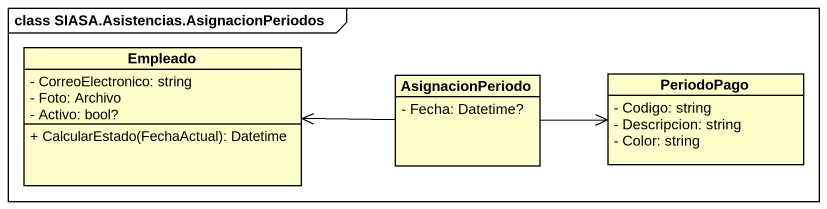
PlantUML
@startuml
mainframe class SIASA.Asistencias.AsignacionPeriodos
hide circle
hide empty members
skinparam classAttributeIconSize 0
class Empleado {
  - CorreoElectronico: string
  - Foto: Archivo
  - Activo: bool?
  + CalcularEstado(FechaActual): Datetime
}
class AsignacionPeriodo {
  - Fecha: Datetime?
}
class PeriodoPago {
  - Codigo: string
  - Descripcion: string
  - Color: string
}
AsignacionPeriodo -left-> Empleado
AsignacionPeriodo -right-> PeriodoPago
@enduml
